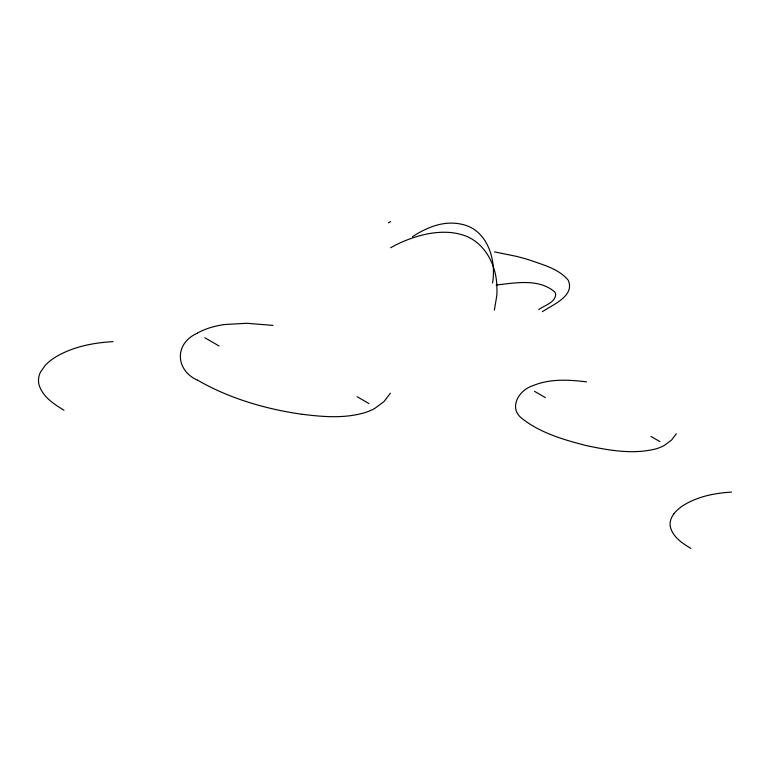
<?xml version="1.0" encoding="UTF-8"?>
<svg xmlns="http://www.w3.org/2000/svg" width="770" height="770" viewBox="0 0 770 770"><rect width="100%" height="100%" fill="white"/><g stroke="black" fill="none" stroke-linecap="round" stroke-linejoin="round"><path stroke-width="1.16" d="M492.559 282.956C496.592 259.538 487.217 228.834 460.826 224.089A27.508 15.881 0 0 0 454.8 223.252C439.535 222.039 424.973 228.603 412.45 236.708M494.369 310.137L496.814 295.545A245.669 141.834 0 0 0 496.804 285.41C496.101 263.494 483.387 240.221 460.97 234.475A36.575 21.117 0 0 0 450.931 232.569C434.29 231.019 417.648 235.341 402.44 241.847A117.993 68.126 0 0 0 394.654 245.543L390.659 247.728M676.329 433.731L671.517 440.103L664.327 445.435A35.892 20.723 0 0 1 655.79 448.91C632.825 454.704 608.781 450.325 586.037 445.532C563.197 439.603 539.183 432.692 520.722 417.436C508.652 406.531 519.808 389.63 532.657 385.818C549.587 378.561 568.655 379.639 586.519 381.872M390.39 393.181L384.066 401.526L374.653 408.514A46.951 27.104 0 0 1 365.153 412.547C344.739 418.688 322.996 416.897 302.148 414.26M673.817 513.956L672.739 515.525A43.765 25.266 0 0 0 670.42 527.325M197.139 333.323C174.318 343.372 175.204 370.11 197.351 380.149M388.465 222.857L390.659 221.596M538.731 309.617C544.121 305.411 554.515 303.149 555.661 295.006A15.429 8.903 0 0 0 554.833 292.109C539.346 278.22 515.111 282.888 496.178 285.054M542.35 311.706C552.408 304.824 575.209 296.046 568.26 280.27C558.933 268.884 543.639 265.092 530.347 260.279A188.515 108.84 0 0 0 516.391 256.343L494.427 251.877M224.388 324.536L246.737 323.275L272.984 325.392M731.5 492.088C715.638 493.05 699.468 496.101 685.541 504.09A55.459 32.022 0 0 0 673.779 513.946M113.123 341.62C93.805 342.746 74.112 346.413 57.153 356.135A68.212 39.386 0 0 0 45.18 365.413L40.531 372.054A52.774 30.473 0 0 0 38.943 384.432C42.331 396.589 53.794 404.029 63.968 410.208M650.9 436.407L659.957 441.633M534.467 391.304L545.333 397.57M357.107 396.704L368.936 403.528M204.849 337.77L219.046 345.971M690.825 548.404C682.528 543.37 673.124 537.277 670.458 527.325M197.043 333.266A58.356 33.697 0 0 1 224.397 324.555M302.129 414.308A221.49 127.878 0 0 1 197.457 380.082"/></g></svg>
